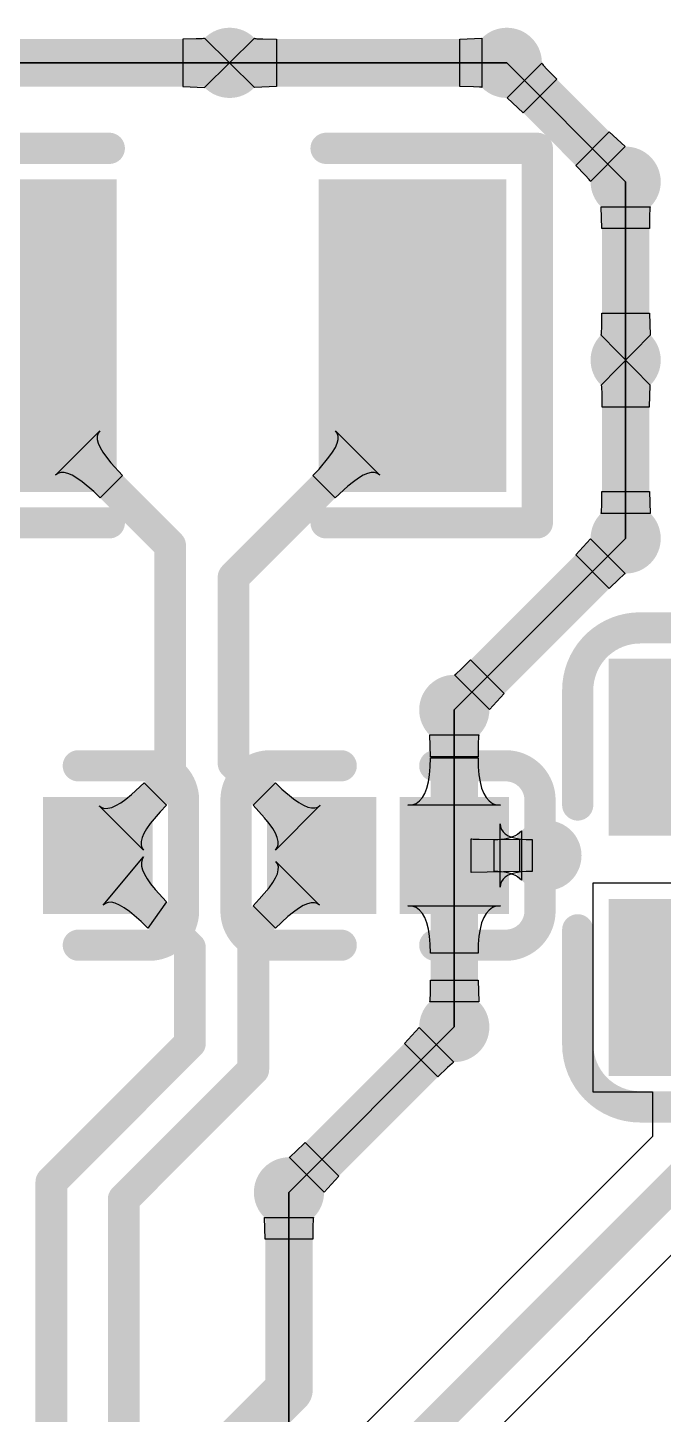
# Model space of a CAD drawing. Header units: millimetres. Extents: x -27 to 79, y -14 to 66.
# Drawn here: x 42.98 to 47.05, y 28.5 to 37.38 of the extents above; entities that cross this region are included whole.
import ezdxf

# ---------------------------------------------------------------- set-up
doc = ezdxf.new("R2010")
doc.units = ezdxf.units.MM
for name, color, linetype in [('BottomLayer', 5, 'Continuous'), ('TopLayer', 1, 'Continuous'), ('TopOverlay', 2, 'Continuous'), ('TopPaste', 8, 'Continuous'), ('TopSolder', 216, 'Continuous'), ('ViaHoleLayer', 16, 'Continuous')]:
    doc.layers.add(name, color=color, linetype=linetype)

msp = doc.modelspace()

# ---------------------------------------------------------------- hatches: boundary and pattern name
at = {"layer": 'BottomLayer'}
h = msp.add_hatch(color=5, dxfattribs=at)
edge = h.paths.add_edge_path()
edge.add_arc((44.2707, 37.1587), 0.225, 0, 360)
h = msp.add_hatch(color=5, dxfattribs=at)
edge = h.paths.add_edge_path()
edge.add_arc((46.0487, 37.1587), 0.225, 0, 360)
h = msp.add_hatch(color=5, dxfattribs=at)
edge = h.paths.add_edge_path()
edge.add_arc((46.8107, 36.3967), 0.225, 0, 360)
h = msp.add_hatch(color=5, dxfattribs=at)
edge = h.paths.add_edge_path()
edge.add_arc((46.8107, 35.2537), 0.225, 0, 360)
h = msp.add_hatch(color=5, dxfattribs=at)
edge = h.paths.add_edge_path()
edge.add_arc((46.8107, 34.1107), 0.225, 0, 360)
h = msp.add_hatch(color=5, dxfattribs=at)
edge = h.paths.add_edge_path()
edge.add_arc((45.7116, 33.0116), 0.225, 0, 360)
h = msp.add_hatch(color=5, dxfattribs=at)
edge = h.paths.add_edge_path()
edge.add_arc((46.3027, 32.0787), 0.225, 0, 360)
h = msp.add_hatch(color=5, dxfattribs=at)
edge = h.paths.add_edge_path()
edge.add_arc((45.7116, 30.9796), 0.225, 0, 360)
h = msp.add_hatch(color=5, dxfattribs=at)
edge = h.paths.add_edge_path()
edge.add_arc((44.6517, 29.9197), 0.225, 0, 360)
at = {"layer": 'TopLayer'}
h = msp.add_hatch(color=1, dxfattribs=at)
edge = h.paths.add_edge_path()
edge.add_arc((44.2707, 37.1587), 0.225, 0, 360)
h = msp.add_hatch(color=1, dxfattribs=at)
edge = h.paths.add_edge_path()
edge.add_arc((46.0487, 37.1587), 0.225, 0, 360)
h = msp.add_hatch(color=1, dxfattribs=at)
edge = h.paths.add_edge_path()
edge.add_arc((46.8107, 36.3967), 0.225, 0, 360)
for points in [[(43.4444, 34.5107), (42.4444, 34.5107), (42.4444, 36.3107), (43.4444, 36.3107)], [(45.9444, 34.5107), (44.9444, 34.5107), (44.9444, 36.3107), (45.9444, 36.3107)], [(47.7833, 33.2375), (47.7833, 32.3075), (46.8033, 32.3075), (46.8033, 33.2375)], [(43.1257, 32.4037), (43.7257, 32.4037), (43.7257, 31.7537), (43.1257, 31.7537)], [(45.1616, 31.7536), (44.5616, 31.7536), (44.5616, 32.4036), (45.1616, 32.4036)], [(46.0116, 31.7536), (45.4116, 31.7536), (45.4116, 32.4036), (46.0116, 32.4036)], [(47.7833, 31.6974), (47.7833, 30.7674), (46.8033, 30.7674), (46.8033, 31.6974)]]:
    msp.add_hatch(color=1, dxfattribs=at).paths.add_polyline_path(points)
h = msp.add_hatch(color=1, dxfattribs=at)
edge = h.paths.add_edge_path()
edge.add_arc((46.8107, 35.2537), 0.225, 0, 360)
h = msp.add_hatch(color=1, dxfattribs=at)
edge = h.paths.add_edge_path()
edge.add_arc((46.8107, 34.1107), 0.225, 0, 360)
h = msp.add_hatch(color=1, dxfattribs=at)
edge = h.paths.add_edge_path()
edge.add_arc((45.7116, 33.0116), 0.225, 0, 360)
h = msp.add_hatch(color=1, dxfattribs=at)
edge = h.paths.add_edge_path()
edge.add_arc((46.3027, 32.0787), 0.225, 0, 360)
h = msp.add_hatch(color=1, dxfattribs=at)
edge = h.paths.add_edge_path()
edge.add_arc((45.7116, 30.9796), 0.225, 0, 360)
h = msp.add_hatch(color=1, dxfattribs=at)
edge = h.paths.add_edge_path()
edge.add_arc((44.6517, 29.9197), 0.225, 0, 360)
at = {"layer": 'TopPaste'}
for points in [[(43.4444, 34.5107), (42.4444, 34.5107), (42.4444, 36.3107), (43.4444, 36.3107)], [(45.9444, 34.5107), (44.9444, 34.5107), (44.9444, 36.3107), (45.9444, 36.3107)], [(47.7833, 33.2375), (47.7833, 32.3075), (46.8033, 32.3075), (46.8033, 33.2375)], [(43.1257, 32.4037), (43.7257, 32.4037), (43.7257, 31.7537), (43.1257, 31.7537)], [(45.1616, 31.7536), (44.5616, 31.7536), (44.5616, 32.4036), (45.1616, 32.4036)], [(46.0116, 31.7536), (45.4116, 31.7536), (45.4116, 32.4036), (46.0116, 32.4036)], [(47.7833, 31.6974), (47.7833, 30.7674), (46.8033, 30.7674), (46.8033, 31.6974)]]:
    msp.add_hatch(color=8, dxfattribs=at).paths.add_polyline_path(points)
at = {"layer": 'TopSolder'}
for points in [[(43.546, 34.4091), (42.3428, 34.4091), (42.3428, 36.4123), (43.546, 36.4123)], [(46.046, 34.4091), (44.8428, 34.4091), (44.8428, 36.4123), (46.046, 36.4123)], [(47.8849, 33.3391), (47.8849, 32.2059), (46.7017, 32.2059), (46.7017, 33.3391)], [(43.0749, 32.4545), (43.7765, 32.4545), (43.7765, 31.7029), (43.0749, 31.7029)], [(45.2124, 31.7028), (44.5108, 31.7028), (44.5108, 32.4544), (45.2124, 32.4544)], [(46.0624, 31.7028), (45.3608, 31.7028), (45.3608, 32.4544), (46.0624, 32.4544)], [(47.8849, 31.799), (47.8849, 30.6658), (46.7017, 30.6658), (46.7017, 31.799)]]:
    msp.add_hatch(color=216, dxfattribs=at).paths.add_polyline_path(points)
at = {"layer": 'ViaHoleLayer'}
h = msp.add_hatch(color=16, dxfattribs=at)
edge = h.paths.add_edge_path()
edge.add_arc((44.2707, 37.1587), 0.1, 0, 360)
h = msp.add_hatch(color=16, dxfattribs=at)
edge = h.paths.add_edge_path()
edge.add_arc((46.0487, 37.1587), 0.1, 0, 360)
h = msp.add_hatch(color=16, dxfattribs=at)
edge = h.paths.add_edge_path()
edge.add_arc((46.8107, 36.3967), 0.1, 0, 360)
h = msp.add_hatch(color=16, dxfattribs=at)
edge = h.paths.add_edge_path()
edge.add_arc((46.8107, 35.2537), 0.1, 0, 360)
h = msp.add_hatch(color=16, dxfattribs=at)
edge = h.paths.add_edge_path()
edge.add_arc((46.8107, 34.1107), 0.1, 0, 360)
h = msp.add_hatch(color=16, dxfattribs=at)
edge = h.paths.add_edge_path()
edge.add_arc((45.7116, 33.0116), 0.1, 0, 360)
h = msp.add_hatch(color=16, dxfattribs=at)
edge = h.paths.add_edge_path()
edge.add_arc((46.3027, 32.0787), 0.1, 0, 360)
h = msp.add_hatch(color=16, dxfattribs=at)
edge = h.paths.add_edge_path()
edge.add_arc((45.7116, 30.9796), 0.1, 0, 360)
h = msp.add_hatch(color=16, dxfattribs=at)
edge = h.paths.add_edge_path()
edge.add_arc((44.6517, 29.9197), 0.1, 0, 360)

# ---------------------------------------------------------------- linework, layer by layer
at = {"layer": 'TopLayer'}
for p, q in [((44.0572, 37.3119), (43.9701, 37.3111)), ((44.0572, 37.3119), (43.9701, 37.3111)), ((44.0572, 37.3119), (43.9701, 37.3111)), ((44.0572, 37.3119), (43.9701, 37.3111)), ((44.0572, 37.3119), (43.9701, 37.3111)), ((44.0572, 37.3119), (43.9701, 37.3111)), ((44.0572, 37.3119), (43.9701, 37.3111)), ((44.0572, 37.3119), (43.9701, 37.3111)), ((44.0572, 37.3119), (43.9701, 37.3111)), ((43.9701, 37.3111), (43.9701, 37.0063)), ((43.9701, 37.3111), (43.9701, 37.0063)), ((43.9701, 37.3111), (43.9701, 37.0063)), ((43.9701, 37.3111), (43.9701, 37.0063)), ((43.9701, 37.3111), (43.9701, 37.0063)), ((43.9701, 37.3111), (43.9701, 37.0063)), ((43.9701, 37.3111), (43.9701, 37.0063)), ((43.9701, 37.3111), (43.9701, 37.0063)), ((43.9701, 37.3111), (43.9701, 37.0063)), ((44.0953, 37.3135), (44.0572, 37.3119)), ((44.0953, 37.3135), (44.0572, 37.3119)), ((44.0953, 37.3135), (44.0572, 37.3119)), ((44.0953, 37.3135), (44.0572, 37.3119)), ((44.0953, 37.3135), (44.0572, 37.3119)), ((44.0953, 37.3135), (44.0572, 37.3119)), ((44.0953, 37.3135), (44.0572, 37.3119)), ((44.0953, 37.3135), (44.0572, 37.3119)), ((44.0953, 37.3135), (44.0572, 37.3119)), ((44.1028, 37.3143), (44.0953, 37.3135)), ((44.1028, 37.3143), (44.0953, 37.3135)), ((44.1028, 37.3143), (44.0953, 37.3135)), ((44.1028, 37.3143), (44.0953, 37.3135)), ((44.1028, 37.3143), (44.0953, 37.3135)), ((44.1028, 37.3143), (44.0953, 37.3135)), ((44.1028, 37.3143), (44.0953, 37.3135)), ((44.1028, 37.3143), (44.0953, 37.3135)), ((44.1028, 37.3143), (44.0953, 37.3135)), ((44.1077, 37.3152), (44.1028, 37.3143)), ((44.1077, 37.3152), (44.1028, 37.3143)), ((44.1077, 37.3152), (44.1028, 37.3143)), ((44.1077, 37.3152), (44.1028, 37.3143)), ((44.1077, 37.3152), (44.1028, 37.3143)), ((44.1077, 37.3152), (44.1028, 37.3143)), ((44.1077, 37.3152), (44.1028, 37.3143)), ((44.1077, 37.3152), (44.1028, 37.3143)), ((44.1077, 37.3152), (44.1028, 37.3143)), ((44.11, 37.3162), (44.1077, 37.3152)), ((44.11, 37.3162), (44.1077, 37.3152)), ((44.11, 37.3162), (44.1077, 37.3152)), ((44.11, 37.3162), (44.1077, 37.3152)), ((44.11, 37.3162), (44.1077, 37.3152)), ((44.11, 37.3162), (44.1077, 37.3152)), ((44.11, 37.3162), (44.1077, 37.3152)), ((44.11, 37.3162), (44.1077, 37.3152)), ((44.11, 37.3162), (44.1077, 37.3152)), ((44.4313, 37.0012), (44.11, 37.3162)), ((44.11, 37.0012), (44.4313, 37.3162)), ((44.4313, 37.0012), (44.11, 37.3162)), ((44.11, 37.0012), (44.4313, 37.3162)), ((44.4313, 37.0012), (44.11, 37.3162)), ((44.11, 37.0012), (44.4313, 37.3162)), ((44.4313, 37.0012), (44.11, 37.3162)), ((44.11, 37.0012), (44.4313, 37.3162)), ((44.4313, 37.0012), (44.11, 37.3162)), ((44.11, 37.0012), (44.4313, 37.3162)), ((44.4313, 37.0012), (44.11, 37.3162)), ((44.11, 37.0012), (44.4313, 37.3162)), ((44.4313, 37.0012), (44.11, 37.3162)), ((44.11, 37.0012), (44.4313, 37.3162)), ((44.4313, 37.0012), (44.11, 37.3162)), ((44.11, 37.0012), (44.4313, 37.3162)), ((44.4313, 37.0012), (44.11, 37.3162)), ((44.11, 37.0012), (44.4313, 37.3162)), ((44.4313, 37.3162), (44.4336, 37.3152)), ((44.4313, 37.3162), (44.4336, 37.3152)), ((44.4313, 37.3162), (44.4336, 37.3152)), ((44.4313, 37.3162), (44.4336, 37.3152)), ((44.4313, 37.3162), (44.4336, 37.3152)), ((44.4313, 37.3162), (44.4336, 37.3152)), ((44.4313, 37.3162), (44.4336, 37.3152)), ((44.4313, 37.3162), (44.4336, 37.3152)), ((44.4313, 37.3162), (44.4336, 37.3152)), ((44.4336, 37.3152), (44.4385, 37.3143)), ((44.4336, 37.3152), (44.4385, 37.3143)), ((44.4336, 37.3152), (44.4385, 37.3143)), ((44.4336, 37.3152), (44.4385, 37.3143)), ((44.4336, 37.3152), (44.4385, 37.3143)), ((44.4336, 37.3152), (44.4385, 37.3143)), ((44.4336, 37.3152), (44.4385, 37.3143)), ((44.4336, 37.3152), (44.4385, 37.3143)), ((44.4336, 37.3152), (44.4385, 37.3143)), ((44.4385, 37.3143), (44.446, 37.3135)), ((44.4385, 37.3143), (44.446, 37.3135)), ((44.4385, 37.3143), (44.446, 37.3135)), ((44.4385, 37.3143), (44.446, 37.3135)), ((44.4385, 37.3143), (44.446, 37.3135)), ((44.4385, 37.3143), (44.446, 37.3135)), ((44.4385, 37.3143), (44.446, 37.3135)), ((44.4385, 37.3143), (44.446, 37.3135)), ((44.4385, 37.3143), (44.446, 37.3135)), ((44.446, 37.3135), (44.4841, 37.3119)), ((44.446, 37.3135), (44.4841, 37.3119)), ((44.446, 37.3135), (44.4841, 37.3119)), ((44.446, 37.3135), (44.4841, 37.3119)), ((44.446, 37.3135), (44.4841, 37.3119)), ((44.446, 37.3135), (44.4841, 37.3119)), ((44.446, 37.3135), (44.4841, 37.3119)), ((44.446, 37.3135), (44.4841, 37.3119)), ((44.446, 37.3135), (44.4841, 37.3119)), ((44.4841, 37.3119), (44.5712, 37.3111)), ((44.4841, 37.3119), (44.5712, 37.3111)), ((44.4841, 37.3119), (44.5712, 37.3111)), ((44.4841, 37.3119), (44.5712, 37.3111)), ((44.4841, 37.3119), (44.5712, 37.3111)), ((44.4841, 37.3119), (44.5712, 37.3111)), ((44.4841, 37.3119), (44.5712, 37.3111)), ((44.4841, 37.3119), (44.5712, 37.3111)), ((44.4841, 37.3119), (44.5712, 37.3111)), ((44.5712, 37.3111), (44.5712, 37.0063)), ((44.5712, 37.3111), (44.5712, 37.0063)), ((44.5712, 37.3111), (44.5712, 37.0063)), ((44.5712, 37.3111), (44.5712, 37.0063)), ((44.5712, 37.3111), (44.5712, 37.0063)), ((44.5712, 37.3111), (44.5712, 37.0063)), ((44.5712, 37.3111), (44.5712, 37.0063)), ((44.5712, 37.3111), (44.5712, 37.0063)), ((44.5712, 37.3111), (44.5712, 37.0063)), ((45.7481, 37.3111), (45.888, 37.3162)), ((45.7481, 37.0063), (45.7481, 37.3111)), ((45.888, 37.3162), (45.888, 37.0012)), ((42.4927, 37.1587), (46.0487, 37.1587)), ((46.0487, 37.1587), (42.4927, 37.1587)), ((46.0487, 37.1587), (46.8107, 36.3967)), ((46.8107, 36.3967), (46.0487, 37.1587)), ((46.0509, 36.9337), (46.2736, 37.1564)), ((46.2736, 37.1564), (46.2746, 37.1541)), ((46.2746, 37.1541), (46.2774, 37.15)), ((46.2774, 37.15), (46.2822, 37.1442)), ((46.2822, 37.1442), (46.3079, 37.1161)), ((46.3079, 37.1161), (46.3689, 37.0539)), ((43.9701, 37.0063), (44.11, 37.0012)), ((43.9701, 37.0063), (44.11, 37.0012)), ((43.9701, 37.0063), (44.11, 37.0012)), ((43.9701, 37.0063), (44.11, 37.0012)), ((43.9701, 37.0063), (44.11, 37.0012)), ((43.9701, 37.0063), (44.11, 37.0012)), ((43.9701, 37.0063), (44.11, 37.0012)), ((43.9701, 37.0063), (44.11, 37.0012)), ((43.9701, 37.0063), (44.11, 37.0012)), ((44.5712, 37.0063), (44.4313, 37.0012)), ((44.5712, 37.0063), (44.4313, 37.0012)), ((44.5712, 37.0063), (44.4313, 37.0012)), ((44.5712, 37.0063), (44.4313, 37.0012)), ((44.5712, 37.0063), (44.4313, 37.0012)), ((44.5712, 37.0063), (44.4313, 37.0012)), ((44.5712, 37.0063), (44.4313, 37.0012)), ((44.5712, 37.0063), (44.4313, 37.0012)), ((44.5712, 37.0063), (44.4313, 37.0012)), ((45.8352, 37.0054), (45.7481, 37.0063)), ((45.8733, 37.0038), (45.8352, 37.0054)), ((45.8808, 37.003), (45.8733, 37.0038)), ((45.8857, 37.0021), (45.8808, 37.003)), ((45.888, 37.0012), (45.8857, 37.0021)), ((46.3689, 37.0539), (46.1534, 36.8384)), ((46.1534, 36.8384), (46.0509, 36.9337)), ((46.4904, 36.5014), (46.7059, 36.7169)), ((46.7059, 36.7169), (46.8084, 36.6216)), ((46.8084, 36.6216), (46.5857, 36.3989)), ((46.5514, 36.4392), (46.4904, 36.5014)), ((46.5771, 36.4111), (46.5514, 36.4392)), ((46.5819, 36.4053), (46.5771, 36.4111)), ((46.5847, 36.4012), (46.5819, 36.4053)), ((46.5857, 36.3989), (46.5847, 36.4012)), ((46.8107, 36.3967), (46.8107, 34.1107)), ((46.8107, 34.1107), (46.8107, 36.3967)), ((46.6583, 36.0961), (46.6532, 36.236)), ((46.6532, 36.236), (46.9682, 36.236)), ((46.9639, 36.1832), (46.9631, 36.0961)), ((46.9655, 36.2213), (46.9639, 36.1832)), ((46.9663, 36.2288), (46.9655, 36.2213)), ((46.9672, 36.2337), (46.9663, 36.2288)), ((46.9682, 36.236), (46.9672, 36.2337)), ((46.9631, 36.0961), (46.6583, 36.0961)), ((46.6574, 35.4671), (46.6583, 35.5542)), ((46.6574, 35.4671), (46.6583, 35.5542)), ((46.6574, 35.4671), (46.6583, 35.5542)), ((46.6574, 35.4671), (46.6583, 35.5542)), ((46.6574, 35.4671), (46.6583, 35.5542)), ((46.6574, 35.4671), (46.6583, 35.5542)), ((46.6574, 35.4671), (46.6583, 35.5542)), ((46.6574, 35.4671), (46.6583, 35.5542)), ((46.6574, 35.4671), (46.6583, 35.5542)), ((46.6583, 35.5542), (46.9631, 35.5542)), ((46.6583, 35.5542), (46.9631, 35.5542)), ((46.6583, 35.5542), (46.9631, 35.5542)), ((46.6583, 35.5542), (46.9631, 35.5542)), ((46.6583, 35.5542), (46.9631, 35.5542)), ((46.6583, 35.5542), (46.9631, 35.5542)), ((46.6583, 35.5542), (46.9631, 35.5542)), ((46.6583, 35.5542), (46.9631, 35.5542)), ((46.6583, 35.5542), (46.9631, 35.5542)), ((46.9631, 35.5542), (46.9682, 35.4143)), ((46.9631, 35.5542), (46.9682, 35.4143)), ((46.9631, 35.5542), (46.9682, 35.4143)), ((46.9631, 35.5542), (46.9682, 35.4143)), ((46.9631, 35.5542), (46.9682, 35.4143)), ((46.9631, 35.5542), (46.9682, 35.4143)), ((46.9631, 35.5542), (46.9682, 35.4143)), ((46.9631, 35.5542), (46.9682, 35.4143)), ((46.9631, 35.5542), (46.9682, 35.4143)), ((46.6558, 35.429), (46.6574, 35.4671)), ((46.6558, 35.429), (46.6574, 35.4671)), ((46.6558, 35.429), (46.6574, 35.4671)), ((46.6558, 35.429), (46.6574, 35.4671)), ((46.6558, 35.429), (46.6574, 35.4671)), ((46.6558, 35.429), (46.6574, 35.4671)), ((46.6558, 35.429), (46.6574, 35.4671)), ((46.6558, 35.429), (46.6574, 35.4671)), ((46.6558, 35.429), (46.6574, 35.4671)), ((46.6532, 35.4143), (46.6541, 35.4166)), ((46.6532, 35.4143), (46.6541, 35.4166)), ((46.6532, 35.4143), (46.6541, 35.4166)), ((46.6532, 35.4143), (46.6541, 35.4166)), ((46.6532, 35.4143), (46.6541, 35.4166)), ((46.6532, 35.4143), (46.6541, 35.4166)), ((46.6532, 35.4143), (46.6541, 35.4166)), ((46.6532, 35.4143), (46.6541, 35.4166)), ((46.6532, 35.4143), (46.6541, 35.4166)), ((46.9682, 35.4143), (46.6532, 35.093)), ((46.9682, 35.093), (46.6532, 35.4143)), ((46.9682, 35.4143), (46.6532, 35.093)), ((46.9682, 35.093), (46.6532, 35.4143)), ((46.9682, 35.4143), (46.6532, 35.093)), ((46.9682, 35.093), (46.6532, 35.4143)), ((46.9682, 35.4143), (46.6532, 35.093)), ((46.9682, 35.093), (46.6532, 35.4143)), ((46.9682, 35.4143), (46.6532, 35.093)), ((46.9682, 35.093), (46.6532, 35.4143)), ((46.9682, 35.4143), (46.6532, 35.093)), ((46.9682, 35.093), (46.6532, 35.4143)), ((46.9682, 35.4143), (46.6532, 35.093)), ((46.9682, 35.093), (46.6532, 35.4143)), ((46.9682, 35.4143), (46.6532, 35.093)), ((46.9682, 35.093), (46.6532, 35.4143)), ((46.9682, 35.4143), (46.6532, 35.093)), ((46.9682, 35.093), (46.6532, 35.4143)), ((46.6541, 35.4166), (46.655, 35.4215)), ((46.6541, 35.4166), (46.655, 35.4215)), ((46.6541, 35.4166), (46.655, 35.4215)), ((46.6541, 35.4166), (46.655, 35.4215)), ((46.6541, 35.4166), (46.655, 35.4215)), ((46.6541, 35.4166), (46.655, 35.4215)), ((46.6541, 35.4166), (46.655, 35.4215)), ((46.6541, 35.4166), (46.655, 35.4215)), ((46.6541, 35.4166), (46.655, 35.4215)), ((46.655, 35.4215), (46.6558, 35.429)), ((46.655, 35.4215), (46.6558, 35.429)), ((46.655, 35.4215), (46.6558, 35.429)), ((46.655, 35.4215), (46.6558, 35.429)), ((46.655, 35.4215), (46.6558, 35.429)), ((46.655, 35.4215), (46.6558, 35.429)), ((46.655, 35.4215), (46.6558, 35.429)), ((46.655, 35.4215), (46.6558, 35.429)), ((46.655, 35.4215), (46.6558, 35.429)), ((46.6532, 35.093), (46.6541, 35.0907)), ((46.6532, 35.093), (46.6541, 35.0907)), ((46.6532, 35.093), (46.6541, 35.0907)), ((46.6532, 35.093), (46.6541, 35.0907)), ((46.6532, 35.093), (46.6541, 35.0907)), ((46.6532, 35.093), (46.6541, 35.0907)), ((46.6532, 35.093), (46.6541, 35.0907)), ((46.6532, 35.093), (46.6541, 35.0907)), ((46.6532, 35.093), (46.6541, 35.0907)), ((46.6541, 35.0907), (46.655, 35.0858)), ((46.6541, 35.0907), (46.655, 35.0858)), ((46.6541, 35.0907), (46.655, 35.0858)), ((46.6541, 35.0907), (46.655, 35.0858)), ((46.6541, 35.0907), (46.655, 35.0858)), ((46.6541, 35.0907), (46.655, 35.0858)), ((46.6541, 35.0907), (46.655, 35.0858)), ((46.6541, 35.0907), (46.655, 35.0858)), ((46.6541, 35.0907), (46.655, 35.0858)), ((46.655, 35.0858), (46.6558, 35.0783)), ((46.655, 35.0858), (46.6558, 35.0783)), ((46.655, 35.0858), (46.6558, 35.0783)), ((46.655, 35.0858), (46.6558, 35.0783)), ((46.655, 35.0858), (46.6558, 35.0783)), ((46.655, 35.0858), (46.6558, 35.0783)), ((46.655, 35.0858), (46.6558, 35.0783)), ((46.655, 35.0858), (46.6558, 35.0783)), ((46.655, 35.0858), (46.6558, 35.0783)), ((46.6558, 35.0783), (46.6574, 35.0402)), ((46.6558, 35.0783), (46.6574, 35.0402)), ((46.6558, 35.0783), (46.6574, 35.0402)), ((46.6558, 35.0783), (46.6574, 35.0402)), ((46.6558, 35.0783), (46.6574, 35.0402)), ((46.6558, 35.0783), (46.6574, 35.0402)), ((46.6558, 35.0783), (46.6574, 35.0402)), ((46.6558, 35.0783), (46.6574, 35.0402)), ((46.6558, 35.0783), (46.6574, 35.0402)), ((46.6574, 35.0402), (46.6583, 34.9531)), ((46.6574, 35.0402), (46.6583, 34.9531)), ((46.6574, 35.0402), (46.6583, 34.9531)), ((46.6574, 35.0402), (46.6583, 34.9531)), ((46.6574, 35.0402), (46.6583, 34.9531)), ((46.6574, 35.0402), (46.6583, 34.9531)), ((46.6574, 35.0402), (46.6583, 34.9531)), ((46.6574, 35.0402), (46.6583, 34.9531)), ((46.6574, 35.0402), (46.6583, 34.9531)), ((46.9631, 34.9531), (46.9682, 35.093)), ((46.9631, 34.9531), (46.9682, 35.093)), ((46.9631, 34.9531), (46.9682, 35.093)), ((46.9631, 34.9531), (46.9682, 35.093)), ((46.9631, 34.9531), (46.9682, 35.093)), ((46.9631, 34.9531), (46.9682, 35.093)), ((46.9631, 34.9531), (46.9682, 35.093)), ((46.9631, 34.9531), (46.9682, 35.093)), ((46.9631, 34.9531), (46.9682, 35.093)), ((46.6583, 34.9531), (46.9631, 34.9531)), ((46.6583, 34.9531), (46.9631, 34.9531)), ((46.6583, 34.9531), (46.9631, 34.9531)), ((46.6583, 34.9531), (46.9631, 34.9531)), ((46.6583, 34.9531), (46.9631, 34.9531)), ((46.6583, 34.9531), (46.9631, 34.9531)), ((46.6583, 34.9531), (46.9631, 34.9531)), ((46.6583, 34.9531), (46.9631, 34.9531)), ((46.6583, 34.9531), (46.9631, 34.9531)), ((43.154, 34.5167), (43.4384, 34.8011)), ((43.4272, 34.7855), (43.4217, 34.7671)), ((43.4217, 34.7671), (43.422, 34.7457)), ((43.422, 34.7457), (43.4281, 34.7213)), ((43.4384, 34.8011), (43.4272, 34.7855)), ((44.9617, 34.7855), (44.9505, 34.8011)), ((44.9505, 34.8011), (45.2349, 34.5167)), ((44.9608, 34.7213), (44.9669, 34.7457)), ((44.9672, 34.7671), (44.9617, 34.7855)), ((44.9669, 34.7457), (44.9672, 34.7671)), ((43.4281, 34.7213), (43.4399, 34.6941)), ((43.4399, 34.6941), (43.4574, 34.6639)), ((43.4574, 34.6639), (43.4807, 34.6307)), ((44.9082, 34.6307), (44.9315, 34.6639)), ((44.9315, 34.6639), (44.949, 34.6941)), ((44.949, 34.6941), (44.9608, 34.7213)), ((43.4807, 34.6307), (43.5098, 34.5947)), ((43.5098, 34.5947), (43.5851, 34.5137)), ((44.8444, 34.5556), (44.9082, 34.6307)), ((43.1696, 34.5279), (43.154, 34.5167)), ((43.188, 34.5334), (43.1696, 34.5279)), ((43.2094, 34.5331), (43.188, 34.5334)), ((43.2338, 34.527), (43.2094, 34.5331)), ((43.261, 34.5152), (43.2338, 34.527)), ((43.2912, 34.4977), (43.261, 34.5152)), ((43.3244, 34.4744), (43.2912, 34.4977)), ((43.5851, 34.5137), (43.4414, 34.37)), ((44.8038, 34.5137), (44.8444, 34.5556)), ((44.9475, 34.37), (44.8038, 34.5137)), ((45.0977, 34.4977), (45.0645, 34.4744)), ((45.1279, 34.5152), (45.0977, 34.4977)), ((45.1551, 34.527), (45.1279, 34.5152)), ((45.1795, 34.5331), (45.1551, 34.527)), ((45.2009, 34.5334), (45.1795, 34.5331)), ((45.2193, 34.5279), (45.2009, 34.5334)), ((45.2349, 34.5167), (45.2193, 34.5279)), ((43.3995, 34.4106), (43.3244, 34.4744)), ((43.4414, 34.37), (43.3995, 34.4106)), ((45.0284, 34.4453), (44.9475, 34.37)), ((45.0645, 34.4744), (45.0284, 34.4453)), ((46.6574, 34.3241), (46.6583, 34.4112)), ((46.6583, 34.4112), (46.9631, 34.4112)), ((46.9631, 34.4112), (46.9682, 34.2713)), ((46.6558, 34.286), (46.6574, 34.3241)), ((46.6532, 34.2713), (46.6541, 34.2736)), ((46.9682, 34.2713), (46.6532, 34.2713)), ((46.6541, 34.2736), (46.655, 34.2785)), ((46.655, 34.2785), (46.6558, 34.286)), ((46.8107, 34.1107), (45.7116, 33.0116)), ((45.7116, 33.0116), (46.8107, 34.1107)), ((46.4904, 34.0059), (46.5857, 34.1084)), ((46.5857, 34.1084), (46.8084, 33.8857)), ((46.7059, 33.7904), (46.4904, 34.0059)), ((46.7962, 33.8771), (46.7681, 33.8514)), ((46.802, 33.8819), (46.7962, 33.8771)), ((46.8061, 33.8847), (46.802, 33.8819)), ((46.8084, 33.8857), (46.8061, 33.8847)), ((46.7681, 33.8514), (46.7059, 33.7904)), ((45.7542, 33.2709), (45.8164, 33.3319)), ((45.8164, 33.3319), (46.0319, 33.1164)), ((45.7139, 33.2366), (45.7162, 33.2376)), ((45.9366, 33.0139), (45.7139, 33.2366)), ((45.7162, 33.2376), (45.7203, 33.2404)), ((45.7203, 33.2404), (45.7261, 33.2452)), ((45.7261, 33.2452), (45.7542, 33.2709)), ((46.0319, 33.1164), (45.9366, 33.0139)), ((45.7116, 33.0116), (45.7116, 30.9796)), ((45.7116, 30.9796), (45.7116, 33.0116)), ((45.5592, 32.7111), (45.5541, 32.851)), ((45.5541, 32.851), (45.8691, 32.851)), ((45.8649, 32.7982), (45.864, 32.7111)), ((45.8665, 32.8363), (45.8649, 32.7982)), ((45.8673, 32.8438), (45.8665, 32.8363)), ((45.8682, 32.8487), (45.8673, 32.8438)), ((45.8691, 32.851), (45.8682, 32.8487)), ((45.5578, 32.6475), (45.5592, 32.7054)), ((45.864, 32.7111), (45.5592, 32.7111)), ((45.5592, 32.7054), (45.864, 32.7054)), ((45.864, 32.7054), (45.8655, 32.6475)), ((45.5535, 32.5957), (45.5578, 32.6475)), ((45.8655, 32.6475), (45.8698, 32.5957)), ((43.6417, 32.469), (43.7226, 32.5443)), ((43.7226, 32.5443), (43.8663, 32.4006)), ((44.421, 32.4006), (44.5647, 32.5443)), ((44.5647, 32.5443), (44.6064, 32.5041)), ((45.5361, 32.5103), (45.5462, 32.55)), ((45.5462, 32.55), (45.5535, 32.5957)), ((45.8698, 32.5957), (45.8771, 32.55)), ((45.8771, 32.55), (45.8872, 32.5103)), ((43.5724, 32.4166), (43.6056, 32.4399)), ((43.6056, 32.4399), (43.6417, 32.469)), ((44.6064, 32.5041), (44.6811, 32.4408)), ((44.6811, 32.4408), (44.7141, 32.4178)), ((45.4884, 32.428), (45.5072, 32.4494)), ((45.5072, 32.4494), (45.5231, 32.4768)), ((45.5231, 32.4768), (45.5361, 32.5103)), ((45.8872, 32.5103), (45.9002, 32.4768)), ((45.9002, 32.4768), (45.9161, 32.4494)), ((45.9161, 32.4494), (45.9349, 32.428)), ((43.7196, 32.1132), (43.4352, 32.3976)), ((43.4352, 32.3976), (43.4508, 32.3864)), ((43.4508, 32.3864), (43.4692, 32.3809)), ((43.4692, 32.3809), (43.4906, 32.3812)), ((43.4906, 32.3812), (43.515, 32.3873)), ((43.515, 32.3873), (43.5422, 32.3991)), ((43.5422, 32.3991), (43.5724, 32.4166)), ((43.8258, 32.3587), (43.7619, 32.2836)), ((43.8663, 32.4006), (43.8258, 32.3587)), ((44.4957, 32.3201), (44.421, 32.4006)), ((44.8521, 32.4006), (44.5647, 32.1132)), ((44.7141, 32.4178), (44.7443, 32.4006)), ((44.7443, 32.4006), (44.7716, 32.3891)), ((44.7716, 32.3891), (44.796, 32.3834)), ((44.796, 32.3834), (44.8176, 32.3834)), ((44.8176, 32.3834), (44.8363, 32.3891)), ((44.8363, 32.3891), (44.8521, 32.4006)), ((45.4147, 32.4006), (45.4422, 32.4036)), ((46.0086, 32.4006), (45.4147, 32.4006)), ((45.4422, 32.4036), (45.4667, 32.4128)), ((45.4667, 32.4128), (45.4884, 32.428)), ((45.9349, 32.428), (45.9566, 32.4128)), ((45.9566, 32.4128), (45.9811, 32.4036)), ((45.9811, 32.4036), (46.0086, 32.4006)), ((43.7619, 32.2836), (43.7386, 32.2504)), ((44.5245, 32.2842), (44.4957, 32.3201)), ((44.5475, 32.2512), (44.5245, 32.2842)), ((46.0056, 31.8755), (46.0056, 32.2819)), ((46.0056, 32.2819), (46.0076, 32.2625)), ((46.0076, 32.2625), (46.0138, 32.2453)), ((43.7032, 32.1686), (43.7029, 32.1472)), ((43.7093, 32.193), (43.7032, 32.1686)), ((43.7211, 32.2202), (43.7093, 32.193)), ((43.7386, 32.2504), (43.7211, 32.2202)), ((44.5647, 32.221), (44.5475, 32.2512)), ((44.5762, 32.1937), (44.5647, 32.221)), ((44.5819, 32.1693), (44.5762, 32.1937)), ((44.5819, 32.1477), (44.5819, 32.1693)), ((45.8193, 31.9708), (45.8193, 32.1865)), ((45.8193, 32.1865), (45.8236, 32.1853)), ((45.8193, 31.9708), (45.8193, 32.1865)), ((45.8193, 32.1865), (45.8236, 32.1853)), ((45.8236, 32.1853), (45.8338, 32.1842)), ((45.8236, 32.1853), (45.8338, 32.1842)), ((45.8338, 32.1842), (45.8721, 32.1825)), ((45.8338, 32.1842), (45.8721, 32.1825)), ((45.8721, 32.1825), (46.13, 32.1803)), ((45.8721, 32.1825), (46.13, 32.1803)), ((45.9669, 32.1803), (45.9903, 32.1808)), ((45.9669, 31.9771), (45.9669, 32.1803)), ((45.9903, 32.1808), (46.0332, 32.1853)), ((46.0138, 32.2453), (46.0241, 32.23)), ((46.0241, 32.23), (46.0386, 32.2168)), ((46.0332, 32.1853), (46.0526, 32.1892)), ((46.0386, 32.2168), (46.0571, 32.2057)), ((46.0526, 32.1892), (46.0708, 32.1942)), ((46.0571, 32.2057), (46.0798, 32.1965)), ((46.0708, 32.1942), (46.0877, 32.2004)), ((46.0798, 32.1965), (46.1066, 32.1894)), ((46.0877, 32.2004), (46.1032, 32.2076)), ((46.1032, 32.2076), (46.1174, 32.216)), ((46.1066, 32.1894), (46.1376, 32.1843)), ((46.1174, 32.216), (46.1304, 32.2255)), ((46.13, 32.1803), (46.13, 31.9771)), ((46.13, 32.1803), (46.13, 31.9771)), ((46.1304, 32.2255), (46.142, 32.2362)), ((46.1376, 32.1843), (46.1726, 32.1813)), ((46.142, 32.2362), (46.142, 31.9212)), ((46.1726, 32.1813), (46.2118, 32.1803)), ((46.2118, 32.1803), (46.2118, 31.9771)), ((43.7029, 32.1472), (43.7084, 32.1288)), ((43.7084, 32.1288), (43.7196, 32.1132)), ((44.5647, 32.1132), (44.5762, 32.129)), ((44.5762, 32.129), (44.5819, 32.1477)), ((43.4602, 31.7597), (43.7196, 32.0691)), ((43.7095, 32.0524), (43.7049, 32.0331)), ((43.7049, 32.0331), (43.7058, 32.0111)), ((43.7058, 32.0111), (43.7122, 31.9864)), ((43.7196, 32.0691), (43.7095, 32.0524)), ((44.5786, 32.0249), (44.5677, 32.04)), ((44.5677, 32.04), (44.848, 31.7597)), ((44.5837, 32.0068), (44.5786, 32.0249)), ((44.5832, 31.9858), (44.5837, 32.0068)), ((43.7122, 31.9864), (43.7242, 31.959)), ((43.7242, 31.959), (43.7416, 31.9289)), ((43.7416, 31.9289), (43.7645, 31.8961)), ((44.5245, 31.8725), (44.5477, 31.9052)), ((44.5477, 31.9052), (44.5652, 31.935)), ((44.5652, 31.935), (44.577, 31.9619)), ((44.577, 31.9619), (44.5832, 31.9858)), ((46.13, 31.9771), (45.8193, 31.9708)), ((46.13, 31.9771), (45.8193, 31.9708)), ((45.9903, 31.9765), (45.9669, 31.9771)), ((46.0124, 31.9748), (45.9903, 31.9765)), ((46.0138, 31.912), (46.0076, 31.8948)), ((46.0332, 31.972), (46.0124, 31.9748)), ((46.0241, 31.9273), (46.0138, 31.912)), ((46.0386, 31.9405), (46.0241, 31.9273)), ((46.0526, 31.9681), (46.0332, 31.972)), ((46.0571, 31.9517), (46.0386, 31.9405)), ((46.0708, 31.9631), (46.0526, 31.9681)), ((46.0798, 31.9608), (46.0571, 31.9517)), ((46.0877, 31.9569), (46.0708, 31.9631)), ((46.1066, 31.9679), (46.0798, 31.9608)), ((46.1032, 31.9497), (46.0877, 31.9569)), ((46.1174, 31.9413), (46.1032, 31.9497)), ((46.1376, 31.973), (46.1066, 31.9679)), ((46.1304, 31.9318), (46.1174, 31.9413)), ((46.142, 31.9212), (46.1304, 31.9318)), ((46.1726, 31.976), (46.1376, 31.973)), ((46.2118, 31.9771), (46.1726, 31.976)), ((43.7645, 31.8961), (43.7929, 31.8607)), ((43.7929, 31.8607), (43.8663, 31.7817)), ((44.4612, 31.7982), (44.5245, 31.8725)), ((46.0076, 31.8948), (46.0056, 31.8755)), ((47.9864, 31.9006), (46.6001, 31.9006)), ((46.6001, 31.9006), (46.6001, 30.5642)), ((43.4747, 31.7721), (43.4602, 31.7597)), ((43.4923, 31.7784), (43.4747, 31.7721)), ((43.513, 31.7787), (43.4923, 31.7784)), ((43.537, 31.773), (43.513, 31.7787)), ((43.5641, 31.7613), (43.537, 31.773)), ((43.5945, 31.7436), (43.5641, 31.7613)), ((43.628, 31.72), (43.5945, 31.7436)), ((43.8663, 31.7817), (43.7476, 31.613)), ((44.421, 31.7567), (44.4612, 31.7982)), ((44.5647, 31.613), (44.421, 31.7567)), ((44.7132, 31.7397), (44.6805, 31.7165)), ((44.743, 31.7572), (44.7132, 31.7397)), ((44.7699, 31.769), (44.743, 31.7572)), ((44.7938, 31.7752), (44.7699, 31.769)), ((44.8148, 31.7757), (44.7938, 31.7752)), ((44.8329, 31.7706), (44.8148, 31.7757)), ((44.848, 31.7597), (44.8329, 31.7706)), ((45.4422, 31.7536), (45.4147, 31.7567)), ((45.4147, 31.7567), (46.0086, 31.7567)), ((45.4667, 31.7445), (45.4422, 31.7536)), ((45.4884, 31.7293), (45.4667, 31.7445)), ((45.5072, 31.7079), (45.4884, 31.7293)), ((45.9349, 31.7293), (45.9161, 31.7079)), ((45.9566, 31.7445), (45.9349, 31.7293)), ((45.9811, 31.7536), (45.9566, 31.7445)), ((46.0086, 31.7567), (45.9811, 31.7536)), ((43.7046, 31.6547), (43.628, 31.72)), ((43.7476, 31.613), (43.7046, 31.6547)), ((44.6448, 31.6877), (44.5647, 31.613)), ((44.6805, 31.7165), (44.6448, 31.6877)), ((45.5231, 31.6805), (45.5072, 31.7079)), ((45.5361, 31.647), (45.5231, 31.6805)), ((45.5462, 31.6073), (45.5361, 31.647)), ((45.8872, 31.647), (45.8771, 31.6073)), ((45.9002, 31.6805), (45.8872, 31.647)), ((45.9161, 31.7079), (45.9002, 31.6805)), ((45.5535, 31.5616), (45.5462, 31.6073)), ((45.5578, 31.5098), (45.5535, 31.5616)), ((45.8698, 31.5616), (45.8655, 31.5098)), ((45.8771, 31.6073), (45.8698, 31.5616)), ((45.5592, 31.4519), (45.5578, 31.5098)), ((45.8655, 31.5098), (45.864, 31.4519)), ((45.864, 31.4519), (45.5592, 31.4519)), ((45.5584, 31.1931), (45.5592, 31.2802)), ((45.5592, 31.2802), (45.864, 31.2802)), ((45.864, 31.2802), (45.8691, 31.1403)), ((45.5567, 31.155), (45.5584, 31.1931)), ((45.5541, 31.1403), (45.5551, 31.1426)), ((45.8691, 31.1403), (45.5541, 31.1403)), ((45.5551, 31.1426), (45.556, 31.1475)), ((45.556, 31.1475), (45.5567, 31.155)), ((45.7116, 30.9796), (44.6517, 29.9197)), ((44.6517, 29.9197), (45.7116, 30.9796)), ((45.3914, 30.8749), (45.4867, 30.9774)), ((45.4867, 30.9774), (45.7094, 30.7547)), ((45.6069, 30.6594), (45.3914, 30.8749)), ((45.6972, 30.7461), (45.6691, 30.7204)), ((45.703, 30.7509), (45.6972, 30.7461)), ((45.7071, 30.7537), (45.703, 30.7509)), ((45.7094, 30.7547), (45.7071, 30.7537)), ((45.6691, 30.7204), (45.6069, 30.6594)), ((46.6001, 30.5642), (46.9825, 30.5642)), ((46.9825, 30.5642), (46.9825, 30.277)), ((46.9825, 30.277), (44.4203, 27.7148)), ((44.6942, 30.1789), (44.7564, 30.2399)), ((44.7564, 30.2399), (44.9719, 30.0244)), ((44.6539, 30.1446), (44.6562, 30.1456)), ((44.8766, 29.9219), (44.6539, 30.1446)), ((44.6562, 30.1456), (44.6603, 30.1484)), ((44.6603, 30.1484), (44.6661, 30.1532)), ((44.6661, 30.1532), (44.6942, 30.1789)), ((44.9719, 30.0244), (44.8766, 29.9219)), ((44.6517, 29.9197), (44.6517, 28.3957)), ((44.6517, 28.3957), (44.6517, 29.9197)), ((44.9508, 27.3663), (47.513, 29.9285)), ((44.4993, 29.6191), (44.4942, 29.759)), ((44.4942, 29.759), (44.8092, 29.759)), ((44.8049, 29.7062), (44.8041, 29.6191)), ((44.8065, 29.7443), (44.8049, 29.7062)), ((44.8073, 29.7518), (44.8065, 29.7443)), ((44.8082, 29.7567), (44.8073, 29.7518)), ((44.8092, 29.759), (44.8082, 29.7567)), ((44.8041, 29.6191), (44.4993, 29.6191))]:
    msp.add_line(p, q, dxfattribs=at)
for points, const_width in [([(42.4927, 37.1587), (46.0487, 37.1587)], 0.3048), ([(46.0487, 37.1587), (46.8107, 36.3967)], 0.3048), ([(46.8107, 34.1107), (46.8107, 36.3967)], 0.3048), ([(42.9444, 35.0107), (42.9444, 35.4107)], 0.2032), ([(45.4444, 35.0107), (45.4444, 35.4107)], 0.2032), ([(42.9444, 35.0107), (43.8897, 34.0654)], 0.2032), ([(44.2961, 33.8623), (45.4444, 35.0107)], 0.2032), ([(45.7116, 33.0116), (46.8107, 34.1107)], 0.3048), ([(43.8897, 32.5677), (43.8897, 34.0654)], 0.2032), ([(44.2961, 32.6692), (44.2961, 33.8623)], 0.2032), ([(45.7116, 32.0786), (45.7116, 33.0116)], 0.3048), ([(44.2961, 32.6692), (44.8616, 32.1036)], 0.2032), ([(43.4257, 32.1037), (43.8897, 32.5677)], 0.2032), ([(43.4257, 32.0787), (43.4257, 32.1037)], 0.2032), ([(43.4257, 32.0787), (44.0167, 31.4877)], 0.2032), ([(44.8616, 32.0536), (44.8616, 32.1036)], 0.2032), ([(45.7116, 30.9796), (45.7116, 32.0786)], 0.3048), ([(45.7116, 32.0786), (45.7117, 32.0787)], 0.2032), ([(45.7117, 32.0787), (46.3027, 32.0787)], 0.2032), ([(44.4231, 31.615), (44.8616, 32.0536)], 0.2032), ([(44.4231, 30.7071), (44.4231, 31.615)], 0.2032), ([(44.0167, 30.8754), (44.0167, 31.4877)], 0.2032), ([(44.6517, 29.9197), (45.7116, 30.9796)], 0.3048), ([(43.1277, 29.9864), (44.0167, 30.8754)], 0.2032), ([(43.5917, 29.8757), (44.4231, 30.7071)], 0.2032), ([(44.6401, 27.4951), (47.2933, 30.1483)], 0.2032), ([(43.1277, 26.6766), (43.1277, 29.9864)], 0.2032), ([(44.6517, 28.654), (44.6517, 29.9197)], 0.3048), ([(43.5917, 26.6407), (43.5917, 29.8757)], 0.2032), ([(44.1437, 28.146), (44.6517, 28.654)], 0.3048)]:
    msp.add_lwpolyline(points, dxfattribs=dict(at, const_width=const_width))
for points, const_width in [([(45.9725, 37.1587, 1), (46.1249, 37.1587, 1)], 0.1524), ([(45.9725, 37.1587, 1), (46.1249, 37.1587, 1)], 0.1524), ([(46.7345, 36.3967, 1), (46.8869, 36.3967, 1)], 0.1524), ([(46.7345, 36.3967, 1), (46.8869, 36.3967, 1)], 0.1524), ([(42.8936, 35.4107, 1), (42.9952, 35.4107, 1)], 0.1016), ([(45.3936, 35.4107, 1), (45.4952, 35.4107, 1)], 0.1016), ([(42.8936, 35.0107, 1), (42.9952, 35.0107, 1)], 0.1016), ([(42.8936, 35.0107, 1), (42.9952, 35.0107, 1)], 0.1016), ([(45.3936, 35.0107, 1), (45.4952, 35.0107, 1)], 0.1016), ([(45.3936, 35.0107, 1), (45.4952, 35.0107, 1)], 0.1016), ([(46.7345, 34.1107, 1), (46.8869, 34.1107, 1)], 0.1524), ([(46.7345, 34.1107, 1), (46.8869, 34.1107, 1)], 0.1524), ([(43.8389, 34.0654, 1), (43.9405, 34.0654, 1)], 0.1016), ([(43.8389, 34.0654, 1), (43.9405, 34.0654, 1)], 0.1016), ([(44.2453, 33.8623, 1), (44.3469, 33.8623, 1)], 0.1016), ([(44.2453, 33.8623, 1), (44.3469, 33.8623, 1)], 0.1016), ([(45.6354, 33.0116, 1), (45.7878, 33.0116, 1)], 0.1524), ([(45.6354, 33.0116, 1), (45.7878, 33.0116, 1)], 0.1524), ([(44.2453, 32.6692, 1), (44.3469, 32.6692, 1)], 0.1016), ([(44.2453, 32.6692, 1), (44.3469, 32.6692, 1)], 0.1016), ([(43.8389, 32.5677, 1), (43.9405, 32.5677, 1)], 0.1016), ([(43.8389, 32.5677, 1), (43.9405, 32.5677, 1)], 0.1016), ([(43.3749, 32.1037, 1), (43.4765, 32.1037, 1)], 0.1016), ([(43.3749, 32.1037, 1), (43.4765, 32.1037, 1)], 0.1016), ([(43.3749, 32.0787, 1), (43.4765, 32.0787, 1)], 0.1016), ([(43.3749, 32.0787, 1), (43.4765, 32.0787, 1)], 0.1016), ([(44.8108, 32.1036, 1), (44.9124, 32.1036, 1)], 0.1016), ([(44.8108, 32.1036, 1), (44.9124, 32.1036, 1)], 0.1016), ([(45.6354, 32.0786, 1), (45.7878, 32.0786, 1)], 0.1524), ([(45.6354, 32.0786, 1), (45.7878, 32.0786, 1)], 0.1524), ([(45.6608, 32.0786, 1), (45.7624, 32.0786, 1)], 0.1016), ([(45.6609, 32.0787, 1), (45.7625, 32.0787, 1)], 0.1016), ([(45.6609, 32.0787, 1), (45.7625, 32.0787, 1)], 0.1016), ([(46.2519, 32.0787, 1), (46.3535, 32.0787, 1)], 0.1016), ([(44.8108, 32.0536, 1), (44.9124, 32.0536, 1)], 0.1016), ([(44.8108, 32.0536, 1), (44.9124, 32.0536, 1)], 0.1016), ([(44.3723, 31.615, 1), (44.4739, 31.615, 1)], 0.1016), ([(44.3723, 31.615, 1), (44.4739, 31.615, 1)], 0.1016), ([(43.9659, 31.4877, 1), (44.0675, 31.4877, 1)], 0.1016), ([(43.9659, 31.4877, 1), (44.0675, 31.4877, 1)], 0.1016), ([(45.6354, 30.9796, 1), (45.7878, 30.9796, 1)], 0.1524), ([(45.6354, 30.9796, 1), (45.7878, 30.9796, 1)], 0.1524), ([(43.9659, 30.8754, 1), (44.0675, 30.8754, 1)], 0.1016), ([(43.9659, 30.8754, 1), (44.0675, 30.8754, 1)], 0.1016), ([(44.3723, 30.7071, 1), (44.4739, 30.7071, 1)], 0.1016), ([(44.3723, 30.7071, 1), (44.4739, 30.7071, 1)], 0.1016), ([(43.0769, 29.9864, 1), (43.1785, 29.9864, 1)], 0.1016), ([(43.0769, 29.9864, 1), (43.1785, 29.9864, 1)], 0.1016), ([(44.5755, 29.9197, 1), (44.7279, 29.9197, 1)], 0.1524), ([(44.5755, 29.9197, 1), (44.7279, 29.9197, 1)], 0.1524), ([(43.5409, 29.8757, 1), (43.6425, 29.8757, 1)], 0.1016), ([(43.5409, 29.8757, 1), (43.6425, 29.8757, 1)], 0.1016), ([(44.5755, 28.654, 1), (44.7279, 28.654, 1)], 0.1524), ([(44.5755, 28.654, 1), (44.7279, 28.654, 1)], 0.1524)]:
    msp.add_lwpolyline(points, format="xyb", close=True, dxfattribs=dict(at, const_width=const_width))
at = {"layer": 'TopOverlay', "const_width": 0.2}
for points in [[(42.1444, 36.6107), (43.4995, 36.6107)], [(44.8894, 36.6107), (46.2444, 36.6107)], [(46.2444, 34.2107), (46.2444, 36.6107)], [(42.1444, 34.2107), (43.4995, 34.2107)], [(44.8894, 34.2107), (46.2444, 34.2107)], [(46.9033, 33.5374), (47.6832, 33.5374)], [(46.5032, 32.4024), (46.5032, 33.1374)], [(43.3006, 32.6536), (43.7507, 32.6536)], [(44.5366, 32.6537), (44.9866, 32.6537)], [(45.5866, 32.6536), (46.0366, 32.6536)], [(43.9756, 31.7237), (43.9756, 32.4336)], [(44.3117, 31.7237), (44.3117, 32.4337)], [(46.2616, 31.7237), (46.2616, 32.4336)], [(46.5032, 30.8674), (46.5032, 31.6024)], [(43.3007, 31.5037), (43.7507, 31.5037)], [(44.5366, 31.5037), (44.9867, 31.5037)], [(45.5866, 31.5037), (46.0366, 31.5037)], [(46.9033, 30.4674), (47.6832, 30.4674)]]:
    msp.add_lwpolyline(points, dxfattribs=at)
at = {"layer": 'TopOverlay', "const_width": 0.1}
for points in [[(43.4495, 36.6107, 1), (43.5495, 36.6107, 1)], [(44.8394, 36.6107, 1), (44.9394, 36.6107, 1)], [(46.1944, 36.6107, 1), (46.2944, 36.6107, 1)], [(46.1944, 36.6107, 1), (46.2944, 36.6107, 1)], [(43.4495, 34.2107, 1), (43.5495, 34.2107, 1)], [(44.8394, 34.2107, 1), (44.9394, 34.2107, 1)], [(46.1944, 34.2107, 1), (46.2944, 34.2107, 1)], [(46.1944, 34.2107, 1), (46.2944, 34.2107, 1)], [(46.8533, 33.5374, 1), (46.9533, 33.5374, 1)], [(46.8533, 33.5374, 1), (46.9533, 33.5374, 1)], [(46.4532, 33.1374, 1), (46.5532, 33.1374, 1)], [(46.4532, 33.1374, 1), (46.5532, 33.1374, 1)], [(43.2507, 32.6536, 1), (43.3506, 32.6536, 1)], [(43.7007, 32.6536, 1), (43.8007, 32.6536, 1)], [(43.7057, 32.6536, 1), (43.8057, 32.6536, 1)], [(44.4817, 32.6537, 1), (44.5817, 32.6537, 1)], [(44.4866, 32.6537, 1), (44.5866, 32.6537, 1)], [(44.9366, 32.6537, 1), (45.0366, 32.6537, 1)], [(45.5366, 32.6536, 1), (45.6366, 32.6536, 1)], [(45.9866, 32.6536, 1), (46.0866, 32.6536, 1)], [(45.9917, 32.6536, 1), (46.0917, 32.6536, 1)], [(43.9257, 32.4336, 1), (44.0256, 32.4336, 1)], [(43.9257, 32.4336, 1), (44.0256, 32.4336, 1)], [(44.2617, 32.4337, 1), (44.3617, 32.4337, 1)], [(44.2617, 32.4337, 1), (44.3617, 32.4337, 1)], [(46.2116, 32.4336, 1), (46.3116, 32.4336, 1)], [(46.2117, 32.4336, 1), (46.3116, 32.4336, 1)], [(46.4532, 32.4024, 1), (46.5532, 32.4024, 1)], [(43.9257, 31.7237, 1), (44.0256, 31.7237, 1)], [(43.9257, 31.7237, 1), (44.0256, 31.7237, 1)], [(44.2617, 31.7237, 1), (44.3617, 31.7237, 1)], [(44.2617, 31.7237, 1), (44.3617, 31.7237, 1)], [(46.2116, 31.7237, 1), (46.3116, 31.7237, 1)], [(46.2117, 31.7237, 1), (46.3116, 31.7237, 1)], [(46.4532, 31.6024, 1), (46.5532, 31.6024, 1)], [(43.2507, 31.5037, 1), (43.3507, 31.5037, 1)], [(43.7007, 31.5037, 1), (43.8007, 31.5037, 1)], [(43.7057, 31.5037, 1), (43.8057, 31.5037, 1)], [(44.4817, 31.5037, 1), (44.5817, 31.5037, 1)], [(44.4866, 31.5037, 1), (44.5866, 31.5037, 1)], [(44.9367, 31.5037, 1), (45.0367, 31.5037, 1)], [(45.5366, 31.5037, 1), (45.6366, 31.5037, 1)], [(45.9866, 31.5037, 1), (46.0866, 31.5037, 1)], [(45.9917, 31.5037, 1), (46.0917, 31.5037, 1)], [(46.4532, 30.8674, 1), (46.5532, 30.8674, 1)], [(46.4532, 30.8674, 1), (46.5532, 30.8674, 1)], [(46.8532, 30.4674, 1), (46.9532, 30.4674, 1)], [(46.8533, 30.4674, 1), (46.9533, 30.4674, 1)]]:
    msp.add_lwpolyline(points, format="xyb", close=True, dxfattribs=at)
at = {"layer": 'TopOverlay', "const_width": 0.2}
for points in [[(46.5032, 33.1374, -0.414214), (46.9033, 33.5374)], [(43.7557, 32.6536, -0.414214), (43.9756, 32.4336)], [(44.3117, 32.4337, -0.414214), (44.5317, 32.6537)], [(46.0417, 32.6536, -0.414214), (46.2616, 32.4336)], [(43.9756, 31.7237, -0.414214), (43.7557, 31.5037)], [(44.5317, 31.5037, -0.414214), (44.3117, 31.7237)], [(46.2616, 31.7237, -0.414214), (46.0417, 31.5037)], [(46.9032, 30.4674, -0.414213), (46.5032, 30.8674)]]:
    msp.add_lwpolyline(points, format="xyb", dxfattribs=at)

doc.saveas('drawing.dxf')
